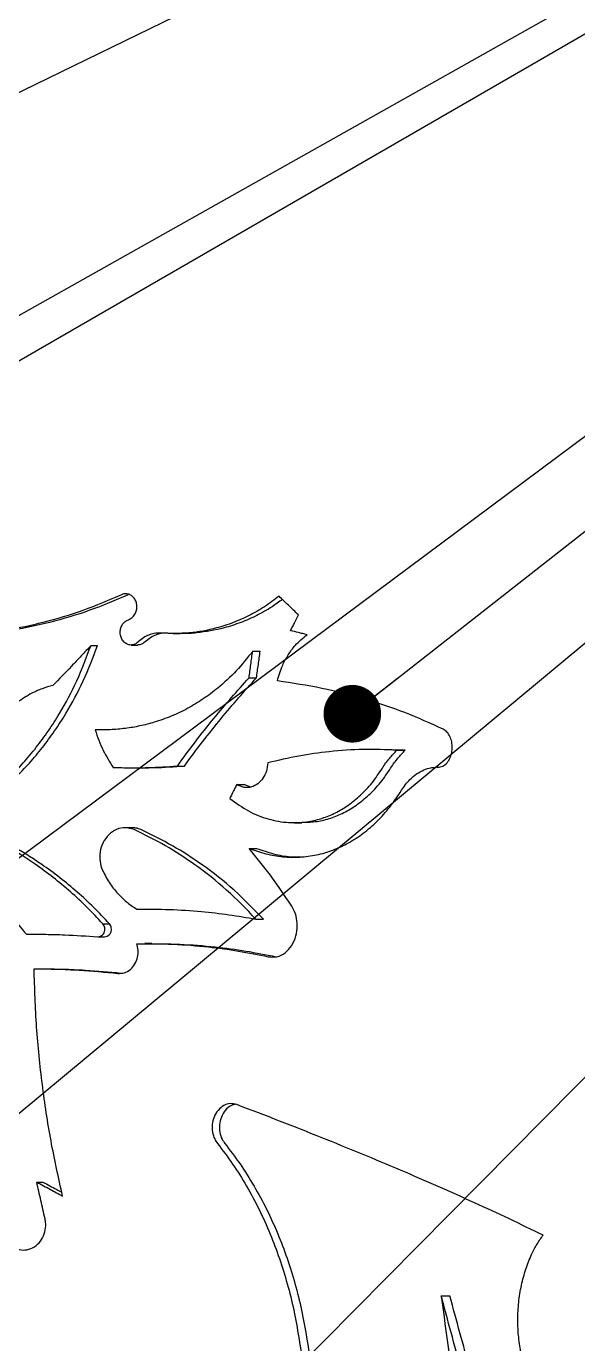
# Model space of a CAD drawing. Header units: millimetres. Extents: x 8 to 871, y 8 to 585.
# Drawn here: x 135.47 to 145.04, y 278.83 to 301.69 of the extents above; entities that cross this region are included whole.
import ezdxf

# ---------------------------------------------------------------- set-up
doc = ezdxf.new("R2010")
doc.units = ezdxf.units.MM
doc.layers.add('OUTLINE', color=7, linetype='Continuous', lineweight=25)
doc.layers.add('TEXT', color=2, linetype='Continuous')
doc.dimstyles.new('SLDDIMSTYLE19', dxfattribs={"dimtxt": 0.18, "dimasz": 1, "dimexe": 0, "dimexo": 0.0625, "dimgap": 0, "dimtad": 0, "dimtih": 1, "dimtoh": 1, "dimdec": 0, "dimrnd": 1e-09, "dimzin": 0, "dimdsep": 46, "dimtxsty": 'Standard', "dimblk1": 'DOT', "dimblk2": 'DOT', "dimsah": 1, "dimcen": 0.09, "dimadec": 0, "dimazin": 0, "dimtfac": 1, "dimtdec": 0, "dimtofl": 0, "dimtmove": 0, "dimatfit": 3, "dimldrblk": 'DOT', "dimfxl": 0, "dimfrac": 2, "dimtolj": 1, "dimtzin": 0, "dimarcsym": 0})

# ---------------------------------------------------------------- blocks, each defined once
blk = doc.blocks.new('_Dot')
at = {"color": 0, "linetype": 'ByBlock', "lineweight": -2}
blk.add_line((-0.5, 0), (-1, 0), dxfattribs=at)
at = {"color": 0, "linetype": 'ByBlock', "const_width": 0.5}
blk.add_lwpolyline([(-0.25, 0, 1), (0.25, 0, 1)], format="xyb", close=True, dxfattribs=at)

msp = doc.modelspace()

# ---------------------------------------------------------------- linework, layer by layer
at = {"layer": 'OUTLINE'}
for p, q in [((138.02057, 291.15099), (138.14352, 291.15099)), ((136.59459, 290.94675), (136.70817, 290.94675)), ((137.29062, 290.95349), (137.40906, 290.95349)), ((139.40131, 290.84521), (139.53147, 290.84521)), ((139.33747, 290.38542), (139.4673, 290.38542)), ((136.91333, 289.48391), (136.7805, 289.48393)), ((141.59992, 289.14187), (141.45179, 289.14187)), ((142.04939, 289.12609), (141.59762, 289.13737)), ((141.90427, 289.12609), (142.04939, 289.12609)), ((137.31392, 288.82324), (137.43374, 288.82324)), ((138.09359, 288.85244), (138.2162, 288.85244)), ((142.59719, 288.83038), (142.61622, 288.83185)), ((142.61775, 288.83219), (142.60666, 288.83219)), ((139.12376, 288.53299), (139.25248, 288.53299)), ((139.36535, 288.48904), (139.25248, 288.53299)), ((140.11883, 287.87007), (140.25434, 287.87007)), ((137.31267, 287.78305), (137.19445, 287.78305)), ((139.33974, 287.42377), (139.46984, 287.42377)), ((136.79977, 286.11509), (136.91494, 286.11509)), ((139.45732, 286.19673), (139.58823, 286.19673)), ((136.71159, 285.89036), (136.82626, 285.89036)), ((137.38843, 285.77029), (137.50711, 285.77029)), ((137.65101, 285.77122), (137.52682, 285.77122)), ((135.6062, 285.33396), (135.71436, 285.33396)), ((135.65222, 281.63176), (135.76093, 281.63176)), ((142.67348, 279.65852), (142.82412, 279.65852))]:
    msp.add_line(p, q, dxfattribs=at)
for points, knots in [([(137.1243, 291.82607), (136.90285, 291.73103), (136.45994, 291.54095), (135.79194, 291.34388), (135.13689, 291.20158), (134.70863, 291.15244), (134.494, 291.12781)], [0, 0, 0, 0, 0.26676267, 0.53352584, 0.76622118, 1, 1, 1, 1]), ([(137.24093, 291.82607), (137.01937, 291.7315), (136.57623, 291.54236), (135.90579, 291.34518), (135.24579, 291.20211), (134.81238, 291.15262), (134.59517, 291.12781)], [0, 0, 0, 0, 0.26527591, 0.53055084, 0.76472889, 1, 1, 1, 1]), ([(137.24514, 291.39331), (137.26676, 291.40323), (137.31005, 291.42309), (137.35942, 291.48345), (137.3881, 291.55661), (137.39419, 291.63349), (137.37948, 291.70579), (137.34625, 291.76821), (137.29697, 291.81593), (137.23498, 291.84271), (137.17451, 291.84444), (137.13844, 291.83125), (137.1243, 291.82607)], [0, 0, 0, 0, 0.11034703, 0.22094103, 0.32457102, 0.42231357, 0.51779006, 0.61340148, 0.71355498, 0.81925669, 0.929148, 1, 1, 1, 1]), ([(139.85994, 291.79865), (139.77626, 291.73644), (139.60829, 291.61158), (139.34042, 291.46102), (139.06231, 291.33744), (138.71787, 291.22671), (138.29976, 291.14691), (137.97331, 291.15474), (137.80866, 291.15868)], [0, 0, 0, 0, 0.13777947, 0.27655861, 0.41432879, 0.55304051, 0.77456639, 1, 1, 1, 1]), ([(139.91635, 291.74458), (139.85765, 291.7015), (139.71442, 291.59638), (139.47264, 291.46263), (139.19468, 291.33926), (138.84846, 291.22671), (138.50758, 291.16803), (138.25067, 291.14859), (138.15545, 291.15187), (138.14354, 291.15228)], [0, 0, 0, 0, 0.11122186, 0.2714034, 0.43043651, 0.59053567, 0.84938258, 0.98116525, 1, 1, 1, 1]), ([(140.19585, 291.4756), (140.16688, 291.50361), (140.10894, 291.55964), (139.99713, 291.66732), (139.91391, 291.74699), (139.85994, 291.79865)], [0, 0, 0, 0, 0.26012241, 0.52024846, 1, 1, 1, 1]), ([(137.41607, 291.00646), (137.39645, 290.99125), (137.35721, 290.96084), (137.28758, 290.94896), (137.21987, 290.96442), (137.1611, 291.00687), (137.11935, 291.06994), (137.10008, 291.14379), (137.10215, 291.21858), (137.12388, 291.28704), (137.16347, 291.34352), (137.20627, 291.37768), (137.23552, 291.38944), (137.24514, 291.39331)], [0, 0, 0, 0, 0.10296351, 0.2059629, 0.30791416, 0.40980493, 0.5084011, 0.60097558, 0.68836374, 0.77669932, 0.86223197, 0.95469121, 1, 1, 1, 1]), ([(140.05715, 291.20185), (140.06895, 291.22509), (140.09254, 291.27157), (140.13879, 291.36281), (140.1732, 291.43082), (140.19585, 291.4756)], [0, 0, 0, 0, 0.25465026, 0.50930447, 1, 1, 1, 1]), ([(137.80866, 291.15868), (137.77023, 291.15873), (137.69981, 291.15881), (137.59823, 291.12872), (137.5032, 291.08185), (137.4459, 291.03227), (137.41607, 291.00646)], [0, 0, 0, 0, 0.27624056, 0.5062511, 0.74298338, 1, 1, 1, 1]), ([(137.92939, 291.15868), (137.89098, 291.15874), (137.82021, 291.15885), (137.71789, 291.12882), (137.6221, 291.08184), (137.56439, 291.03218), (137.5345, 291.00646)], [0, 0, 0, 0, 0.27478609, 0.50612819, 0.74423159, 1, 1, 1, 1]), ([(139.83035, 290.33152), (139.85769, 290.42379), (139.90557, 290.58536), (140.01682, 290.78788), (140.15434, 290.97756), (140.27452, 291.07452), (140.346, 291.13219)], [0, 0, 0, 0, 0.27340974, 0.47872738, 0.68993431, 1, 1, 1, 1]), ([(140.346, 291.13219), (140.32063, 291.13834), (140.2699, 291.15063), (140.17372, 291.17385), (140.10265, 291.19092), (140.05715, 291.20185)], [0, 0, 0, 0, 0.264669103, 0.529345998, 1, 1, 1, 1]), ([(135.17877, 288.65328), (135.2598, 288.73651), (135.42219, 288.9033), (135.64715, 289.17501), (135.8578, 289.46199), (136.10064, 289.84171), (136.3628, 290.32905), (136.51698, 290.73992), (136.59459, 290.94675)], [0, 0, 0, 0, 0.13203503, 0.26458171, 0.39662101, 0.52919641, 0.76300073, 1, 1, 1, 1]), ([(135.28416, 288.65328), (135.3654, 288.73623), (135.52819, 288.90245), (135.75389, 289.17329), (135.96536, 289.45943), (136.20978, 289.83892), (136.47418, 290.32694), (136.62982, 290.7392), (136.70817, 290.94675)], [0, 0, 0, 0, 0.13176281, 0.26403245, 0.39579968, 0.52810076, 0.76243033, 1, 1, 1, 1]), ([(136.59459, 290.94675), (136.53811, 290.88606), (136.42516, 290.76469), (136.20499, 290.53212), (136.03929, 290.36174), (135.93154, 290.25094)], [0, 0, 0, 0, 0.25909762, 0.51819296, 1, 1, 1, 1]), ([(139.40131, 290.84521), (139.30816, 290.72893), (139.12061, 290.4948), (138.8272, 290.22516), (138.54354, 290.01292), (138.27414, 289.84956), (137.99056, 289.71392), (137.71203, 289.61393), (137.44482, 289.54521), (137.18986, 289.5023), (136.93009, 289.47927), (136.75429, 289.48237), (136.66638, 289.48393)], [0, 0, 0, 0, 0.13178906, 0.26536587, 0.3637701, 0.46217694, 0.56341808, 0.66466154, 0.74770406, 0.83074703, 0.91537301, 1, 1, 1, 1]), ([(137.5345, 291.00646), (137.51467, 290.99075), (137.47621, 290.96027), (137.43091, 290.95625), (137.40896, 290.9543)], [0, 0, 0, 0, 0.51533484, 1, 1, 1, 1]), ([(139.33747, 290.38542), (139.3428, 290.42379), (139.35346, 290.50052), (139.37474, 290.65379), (139.39069, 290.76868), (139.40131, 290.84521)], [0, 0, 0, 0, 0.25033971, 0.50067881, 1, 1, 1, 1]), ([(139.4673, 290.38542), (139.47266, 290.42378), (139.48337, 290.5005), (139.50476, 290.65377), (139.52079, 290.76867), (139.53147, 290.84521)], [0, 0, 0, 0, 0.25030052, 0.5006013, 1, 1, 1, 1]), ([(138.09359, 288.85244), (138.19715, 288.99361), (138.40425, 289.27594), (138.81534, 289.79576), (139.13229, 290.1537), (139.33747, 290.38542)], [0, 0, 0, 0, 0.26070671, 0.52141315, 1, 1, 1, 1]), ([(138.2162, 288.85244), (138.32008, 288.99323), (138.52782, 289.27482), (138.94128, 289.79476), (139.26031, 290.15299), (139.4673, 290.38542)], [0, 0, 0, 0, 0.25991715, 0.51983293, 1, 1, 1, 1]), ([(135.93154, 290.25094), (135.87005, 290.23395), (135.74635, 290.19976), (135.53689, 290.10564), (135.30649, 289.96087), (135.09235, 289.76505), (134.91884, 289.55398), (134.8346, 289.40946), (134.79209, 289.33655)], [0, 0, 0, 0, 0.13553723, 0.27265592, 0.47676311, 0.68685117, 0.8419983, 1, 1, 1, 1]), ([(142.71024, 289.49094), (142.49041, 289.5909), (142.04994, 289.79117), (141.34435, 290.02487), (140.60764, 290.21315), (140.08977, 290.29201), (139.83035, 290.33152)], [0, 0, 0, 0, 0.24767774, 0.4962608, 0.74765199, 1, 1, 1, 1]), ([(136.66638, 289.48393), (136.68671, 289.42199), (136.72737, 289.29812), (136.82566, 289.07324), (136.91903, 288.92456), (136.97922, 288.8287)], [0, 0, 0, 0, 0.262148079, 0.524299925, 1, 1, 1, 1]), ([(142.61622, 288.83185), (142.64468, 288.83496), (142.70165, 288.84116), (142.77792, 288.90326), (142.8344, 288.99527), (142.86483, 289.10574), (142.86825, 289.21896), (142.84714, 289.32421), (142.80402, 289.41289), (142.75447, 289.46593), (142.72076, 289.485), (142.71024, 289.49094)], [0, 0, 0, 0, 0.12947484, 0.2591072, 0.38349726, 0.50128876, 0.61285517, 0.72212926, 0.83300791, 0.94790292, 1, 1, 1, 1]), ([(141.90427, 289.12609), (141.71193, 289.13468), (141.32725, 289.15186), (140.75626, 289.1114), (140.20176, 289.03348), (139.84366, 288.94977), (139.66428, 288.90783)], [0, 0, 0, 0, 0.26707045, 0.53414491, 0.76665301, 1, 1, 1, 1]), ([(141.65237, 288.81411), (141.67261, 288.84532), (141.71309, 288.90774), (141.79563, 289.01542), (141.862, 289.08302), (141.90427, 289.12609)], [0, 0, 0, 0, 0.26632021, 0.53264189, 1, 1, 1, 1]), ([(141.79603, 288.81411), (141.81633, 288.84524), (141.85692, 288.9075), (141.93994, 289.01523), (142.00673, 289.08288), (142.04939, 289.12609)], [0, 0, 0, 0, 0.26543304, 0.5308625, 1, 1, 1, 1]), ([(136.97922, 288.8287), (137.07932, 288.82635), (137.27951, 288.82164), (137.65235, 288.82537), (137.92185, 288.8419), (138.09359, 288.85244)], [0, 0, 0, 0, 0.26618333, 0.53236562, 1, 1, 1, 1]), ([(137.43251, 288.8237), (137.51942, 288.82402), (137.78316, 288.825), (138.04239, 288.84143), (138.2162, 288.85244)], [0, 0, 0, 0, 0.32952328, 1, 1, 1, 1]), ([(139.00363, 288.28805), (139.11004, 288.2114), (139.32287, 288.05811), (139.67033, 287.92178), (140.02495, 287.86021), (140.34123, 287.87615), (140.61204, 287.94287), (140.83805, 288.03548), (141.06077, 288.16663), (141.27483, 288.34119), (141.47821, 288.556), (141.5944, 288.7282), (141.65237, 288.81411)], [0, 0, 0, 0, 0.12125787, 0.24252609, 0.36368563, 0.48483952, 0.56670235, 0.64882211, 0.73066217, 0.82032966, 0.9103658, 1, 1, 1, 1]), ([(139.66428, 288.90783), (139.65817, 288.85961), (139.64597, 288.7632), (139.58237, 288.63619), (139.49218, 288.53853), (139.37835, 288.48127), (139.24844, 288.47014), (139.16634, 288.51153), (139.12376, 288.53299)], [0, 0, 0, 0, 0.15402876, 0.30793588, 0.46929932, 0.63433094, 0.81034904, 1, 1, 1, 1]), ([(140.2541, 287.87806), (140.34315, 287.87895), (140.51295, 287.88066), (140.75691, 287.94612), (140.98543, 288.03939), (141.20875, 288.17219), (141.42187, 288.34654), (141.62319, 288.55916), (141.7385, 288.72925), (141.79603, 288.81411)], [0, 0, 0, 0, 0.15056388, 0.28707754, 0.42402205, 0.56049689, 0.70682325, 0.85373118, 1, 1, 1, 1]), ([(141.98544, 288.43365), (142.03138, 288.49886), (142.10993, 288.61036), (142.24577, 288.72158), (142.36897, 288.78868), (142.48091, 288.82504), (142.54856, 288.82767), (142.57615, 288.82874)], [0, 0, 0, 0, 0.28236277, 0.48281284, 0.6890294, 0.87315199, 1, 1, 1, 1]), ([(139.12376, 288.53299), (139.11358, 288.51222), (139.09324, 288.47069), (139.05322, 288.38904), (139.02333, 288.32816), (139.00363, 288.28805)], [0, 0, 0, 0, 0.254388467, 0.508770161, 1, 1, 1, 1]), ([(139.33974, 287.42377), (139.43621, 287.38942), (139.62944, 287.32062), (139.92498, 287.27285), (140.21995, 287.26578), (140.5111, 287.30495), (140.79489, 287.3876), (141.06749, 287.51321), (141.32521, 287.68155), (141.56497, 287.88989), (141.78969, 288.13702), (141.91932, 288.33345), (141.98544, 288.43365)], [0, 0, 0, 0, 0.0997207, 0.19976379, 0.2994923, 0.39922646, 0.49927637, 0.59899686, 0.69815682, 0.79764488, 0.89678115, 1, 1, 1, 1]), ([(136.79977, 286.11509), (136.70986, 286.2115), (136.5298, 286.40458), (136.24168, 286.67142), (135.94094, 286.9214), (135.55074, 287.20743), (135.05972, 287.51519), (134.65186, 287.70237), (134.44711, 287.79633)], [0, 0, 0, 0, 0.133622411, 0.267621584, 0.401242103, 0.535226808, 0.76668438, 1, 1, 1, 1]), ([(136.91494, 286.11509), (136.8248, 286.21118), (136.64429, 286.40361), (136.35561, 286.66954), (136.05441, 286.91868), (135.66208, 287.20503), (135.16705, 287.51393), (134.75505, 287.70195), (134.54823, 287.79633)], [0, 0, 0, 0, 0.13304456, 0.266460849, 0.399503726, 0.532904267, 0.765516382, 1, 1, 1, 1]), ([(137.34323, 287.74927), (137.29325, 287.76509), (137.19326, 287.79675), (137.03673, 287.76244), (136.89956, 287.67149), (136.79865, 287.53195), (136.74606, 287.36689), (136.74317, 287.19858), (136.77331, 287.0886), (136.79685, 287.03689), (136.79933, 287.03143)], [0, 0, 0, 0, 0.15060039, 0.30127619, 0.44977166, 0.59373385, 0.72949334, 0.85871193, 0.98508789, 1, 1, 1, 1]), ([(137.46149, 287.74927), (137.43212, 287.76071), (137.38341, 287.77968), (137.33208, 287.78023), (137.31169, 287.78045)], [0, 0, 0, 0, 0.60289116, 1, 1, 1, 1]), ([(139.45732, 286.19673), (139.29096, 286.36913), (138.95826, 286.71394), (138.42708, 287.13122), (137.89026, 287.48155), (137.52596, 287.65984), (137.34323, 287.74927)], [0, 0, 0, 0, 0.26720102, 0.53439628, 0.76646031, 1, 1, 1, 1]), ([(139.58823, 286.19673), (139.42151, 286.36851), (139.08808, 286.71208), (138.55473, 287.12911), (138.01418, 287.4803), (137.64611, 287.65942), (137.46149, 287.74927)], [0, 0, 0, 0, 0.26601394, 0.5320209, 0.76526665, 1, 1, 1, 1]), ([(134.22155, 287.4497), (134.32829, 287.31584), (134.54179, 287.04811), (134.95843, 286.5394), (135.2715, 286.1723), (135.47519, 285.93346)], [0, 0, 0, 0, 0.25891573, 0.51783212, 1, 1, 1, 1]), ([(140.08013, 286.41979), (140.01991, 286.51121), (139.89947, 286.69404), (139.65678, 287.03339), (139.46438, 287.2703), (139.33974, 287.42377)], [0, 0, 0, 0, 0.26044205, 0.52088306, 1, 1, 1, 1]), ([(139.46984, 287.42377), (139.56744, 287.38962), (139.76294, 287.3212), (140.02288, 287.27498), (140.18224, 287.27568), (140.2422, 287.27594)], [0, 0, 0, 0, 0.38336639, 0.76797175, 1, 1, 1, 1]), ([(136.79933, 287.03143), (136.83956, 286.95555), (136.92, 286.8038), (137.06907, 286.62296), (137.22624, 286.47582), (137.3357, 286.40566), (137.39093, 286.37026)], [0, 0, 0, 0, 0.27101528, 0.54199078, 0.76895432, 1, 1, 1, 1]), ([(137.39093, 286.37026), (137.58019, 286.37004), (137.95873, 286.36958), (138.49063, 286.33359), (138.99129, 286.27796), (139.30189, 286.22382), (139.45732, 286.19673)], [0, 0, 0, 0, 0.26656448, 0.53312914, 0.76637475, 1, 1, 1, 1]), ([(139.66918, 285.54331), (139.72018, 285.5388), (139.82222, 285.52979), (139.96752, 285.60298), (140.0835, 285.73017), (140.15653, 285.89697), (140.18132, 286.07765), (140.16034, 286.25171), (140.11591, 286.36185), (140.08461, 286.41254), (140.08013, 286.41979)], [0, 0, 0, 0, 0.151252159, 0.302651495, 0.449593742, 0.590050515, 0.722659883, 0.850809333, 0.978646824, 1, 1, 1, 1]), ([(136.71159, 285.89036), (136.72774, 285.89157), (136.75816, 285.89384), (136.79674, 285.92133), (136.82215, 285.95871), (136.83445, 286.00152), (136.83384, 286.04428), (136.82233, 286.08417), (136.80734, 286.10471), (136.79977, 286.11509)], [0, 0, 0, 0, 0.17981208, 0.33863321, 0.48334024, 0.61700019, 0.74579564, 0.87157323, 1, 1, 1, 1]), ([(136.82626, 285.89036), (136.8424, 285.89155), (136.87297, 285.89379), (136.91187, 285.92124), (136.93754, 285.95885), (136.94987, 286.00174), (136.94918, 286.04439), (136.93762, 286.08419), (136.92258, 286.10468), (136.91494, 286.11509)], [0, 0, 0, 0, 0.17927639, 0.33954226, 0.48501693, 0.6184996, 0.74642275, 0.87116445, 1, 1, 1, 1]), ([(135.47519, 285.93346), (135.58638, 285.93361), (135.80876, 285.9339), (136.22248, 285.92328), (136.52124, 285.90318), (136.71159, 285.89036)], [0, 0, 0, 0, 0.26624195, 0.53248275, 1, 1, 1, 1]), ([(137.06015, 285.25463), (137.09861, 285.25525), (137.17557, 285.2565), (137.2812, 285.31749), (137.3615, 285.41362), (137.4066, 285.53217), (137.41764, 285.65695), (137.39808, 285.73284), (137.38843, 285.77029)], [0, 0, 0, 0, 0.179904719, 0.360021594, 0.533148353, 0.695813619, 0.849879331, 1, 1, 1, 1]), ([(137.38843, 285.77029), (137.59868, 285.76955), (138.0192, 285.76807), (138.60744, 285.72065), (139.15889, 285.64819), (139.49897, 285.57829), (139.66918, 285.54331)], [0, 0, 0, 0, 0.267118165, 0.534238494, 0.766872521, 1, 1, 1, 1]), ([(137.50711, 285.77029), (137.71737, 285.76958), (138.1379, 285.76815), (138.72852, 285.72115), (139.28457, 285.64885), (139.62901, 285.57851), (139.80141, 285.54331)], [0, 0, 0, 0, 0.26555614, 0.531113, 0.76530752, 1, 1, 1, 1]), ([(136.10054, 281.3902), (136.03027, 281.70858), (135.88945, 282.3466), (135.74178, 283.32743), (135.63911, 284.32421), (135.61718, 284.99691), (135.6062, 285.33396)], [0, 0, 0, 0, 0.24745435, 0.49589328, 0.74741669, 1, 1, 1, 1]), ([(135.6062, 285.33396), (135.73744, 285.33268), (135.99991, 285.33013), (136.48694, 285.30911), (136.83711, 285.27583), (137.06015, 285.25463)], [0, 0, 0, 0, 0.26635933, 0.53271746, 1, 1, 1, 1]), ([(135.71436, 285.33396), (135.84559, 285.33268), (136.10806, 285.33013), (136.57615, 285.31041), (136.9077, 285.27924), (137.11208, 285.26002)], [0, 0, 0, 0, 0.27722048, 0.5544397, 1, 1, 1, 1]), ([(139.12747, 282.97712), (139.08918, 282.9863), (139.01256, 283.00468), (138.89607, 282.96708), (138.79677, 282.88565), (138.72694, 282.76843), (138.69415, 282.63402), (138.69887, 282.49973), (138.7334, 282.38556), (138.77257, 282.32857), (138.78967, 282.30368)], [0, 0, 0, 0, 0.13872601, 0.27751256, 0.41406275, 0.54584976, 0.67034888, 0.78996703, 0.90829044, 1, 1, 1, 1]), ([(139.09907, 282.98122), (139.07382, 282.9755), (139.01008, 282.96104), (138.92266, 282.88262), (138.85266, 282.76604), (138.82058, 282.63088), (138.82609, 282.49725), (138.86106, 282.38435), (138.90003, 282.32811), (138.91697, 282.30368)], [0, 0, 0, 0, 0.11138788, 0.28122608, 0.44436267, 0.59748417, 0.7439488, 0.88875514, 1, 1, 1, 1]), ([(144.44171, 280.71192), (144.24862, 280.80562), (143.86244, 280.99304), (143.2541, 281.27438), (142.62485, 281.55597), (141.97111, 281.83865), (141.29431, 282.12221), (140.59366, 282.40688), (139.87329, 282.69188), (139.37614, 282.88201), (139.12747, 282.97712)], [0, 0, 0, 0, 0.12401963, 0.24803914, 0.37244447, 0.49684965, 0.6223874, 0.74802443, 0.87396185, 1, 1, 1, 1]), ([(138.78967, 282.30368), (138.87909, 282.18622), (139.0584, 281.9507), (139.29848, 281.56674), (139.51638, 281.16118), (139.70593, 280.74114), (139.869, 280.30991), (140.00596, 279.86744), (140.12013, 279.40915), (140.17495, 279.09286), (140.20235, 278.93472)], [0, 0, 0, 0, 0.12681726, 0.25429025, 0.38111457, 0.50862772, 0.63017077, 0.751709, 0.87585294, 1, 1, 1, 1]), ([(138.91697, 282.30368), (139.00667, 282.18658), (139.18653, 281.95178), (139.42758, 281.56889), (139.64652, 281.16431), (139.83732, 280.74472), (140.00173, 280.31331), (140.14002, 279.86997), (140.25533, 279.41055), (140.31068, 279.09333), (140.33836, 278.93472)], [0, 0, 0, 0, 0.12661836, 0.25388751, 0.38051303, 0.50782641, 0.62955085, 0.75127081, 0.8756339, 1, 1, 1, 1]), ([(135.79662, 280.99557), (135.78455, 281.04886), (135.76041, 281.15542), (135.71231, 281.36748), (135.67621, 281.52626), (135.65222, 281.63176)], [0, 0, 0, 0, 0.25125533, 0.502512, 1, 1, 1, 1]), ([(135.65222, 281.63176), (135.692, 281.61069), (135.77155, 281.56854), (135.92125, 281.48823), (136.03054, 281.42847), (136.10054, 281.3902)], [0, 0, 0, 0, 0.26441228, 0.52882653, 1, 1, 1, 1]), ([(135.76093, 281.63176), (135.80074, 281.61079), (135.88036, 281.56884), (135.98893, 281.51105), (136.05731, 281.47394), (136.08634, 281.45818)], [0, 0, 0, 0, 0.36524082, 0.73048285, 1, 1, 1, 1]), ([(135.25071, 280.50065), (135.29354, 280.4824), (135.37918, 280.4459), (135.51822, 280.45878), (135.64392, 280.52155), (135.7418, 280.62985), (135.79904, 280.76496), (135.81368, 280.89257), (135.80133, 280.96714), (135.79662, 280.99557)], [0, 0, 0, 0, 0.15864672, 0.31726579, 0.47596573, 0.6289399, 0.77478276, 0.91413069, 1, 1, 1, 1]), ([(144.06477, 278.64635), (144.04744, 278.74299), (144.01277, 278.93626), (143.99871, 279.24103), (144.01498, 279.546), (144.0622, 279.84324), (144.13876, 280.12362), (144.23286, 280.3606), (144.33514, 280.55754), (144.40618, 280.66046), (144.44171, 280.71192)], [0, 0, 0, 0, 0.13308949, 0.266162, 0.39931811, 0.5324784, 0.66447308, 0.79649565, 0.89824213, 1, 1, 1, 1]), ([(142.67348, 279.65852), (142.76193, 279.00961), (142.9471, 277.65098), (143.22176, 275.58246), (143.4049, 274.16277), (143.49647, 273.45293)], [0, 0, 0, 0, 0.31373532, 0.65686567, 1, 1, 1, 1]), ([(144.412, 273.548), (144.23747, 274.1374), (143.88838, 275.31622), (143.42489, 276.9324), (143.01936, 278.38002), (142.78879, 279.23231), (142.67348, 279.65852)], [0, 0, 0, 0, 0.29438467, 0.58877629, 0.79435355, 1, 1, 1, 1]), ([(144.57367, 273.548), (144.39825, 274.13663), (144.04741, 275.31391), (143.58116, 276.92934), (143.17282, 278.37772), (142.94037, 279.23154), (142.82412, 279.65852)], [0, 0, 0, 0, 0.294049568, 0.588106365, 0.794018158, 1, 1, 1, 1]), ([(140.20235, 278.93472), (140.30337, 278.28579), (140.50541, 276.98792), (140.82895, 274.86661), (141.04797, 273.39414), (141.17044, 272.57072)], [0, 0, 0, 0, 0.30593602, 0.6118719, 1, 1, 1, 1]), ([(140.33836, 278.93472), (140.44001, 278.28599), (140.64331, 276.98853), (140.96898, 274.86722), (141.18948, 273.39454), (141.31283, 272.57072)], [0, 0, 0, 0, 0.30584091, 0.6116815, 1, 1, 1, 1])]:
    msp.add_open_spline(points, degree=3, knots=knots, dxfattribs=at)

# ---------------------------------------------------------------- leaders
at = {"layer": 'TEXT'}
for points in [[(92.24917, 282.9873), (187.07572, 325.77373)], [(92.65722, 255.48614), (187.07572, 325.77373)], [(93.79969, 271.88891), (187.07572, 325.77373)], [(95.92142, 289.92379), (187.07572, 325.77373)], [(116.8125, 286.25153), (187.07572, 325.77373)], [(118.03658, 268.46146), (187.07572, 325.77373)], [(118.93424, 256.95505), (187.07572, 325.77373)], [(119.42388, 292.77999), (187.07572, 325.77373)], [(141.13101, 289.76058), (187.07572, 325.77373)], [(142.84471, 272.13373), (187.07572, 325.77373)], [(142.9263, 257.28147), (187.07572, 325.77373)]]:
    msp.add_leader(points, dimstyle='SLDDIMSTYLE19', dxfattribs=at)

doc.saveas('drawing.dxf')
